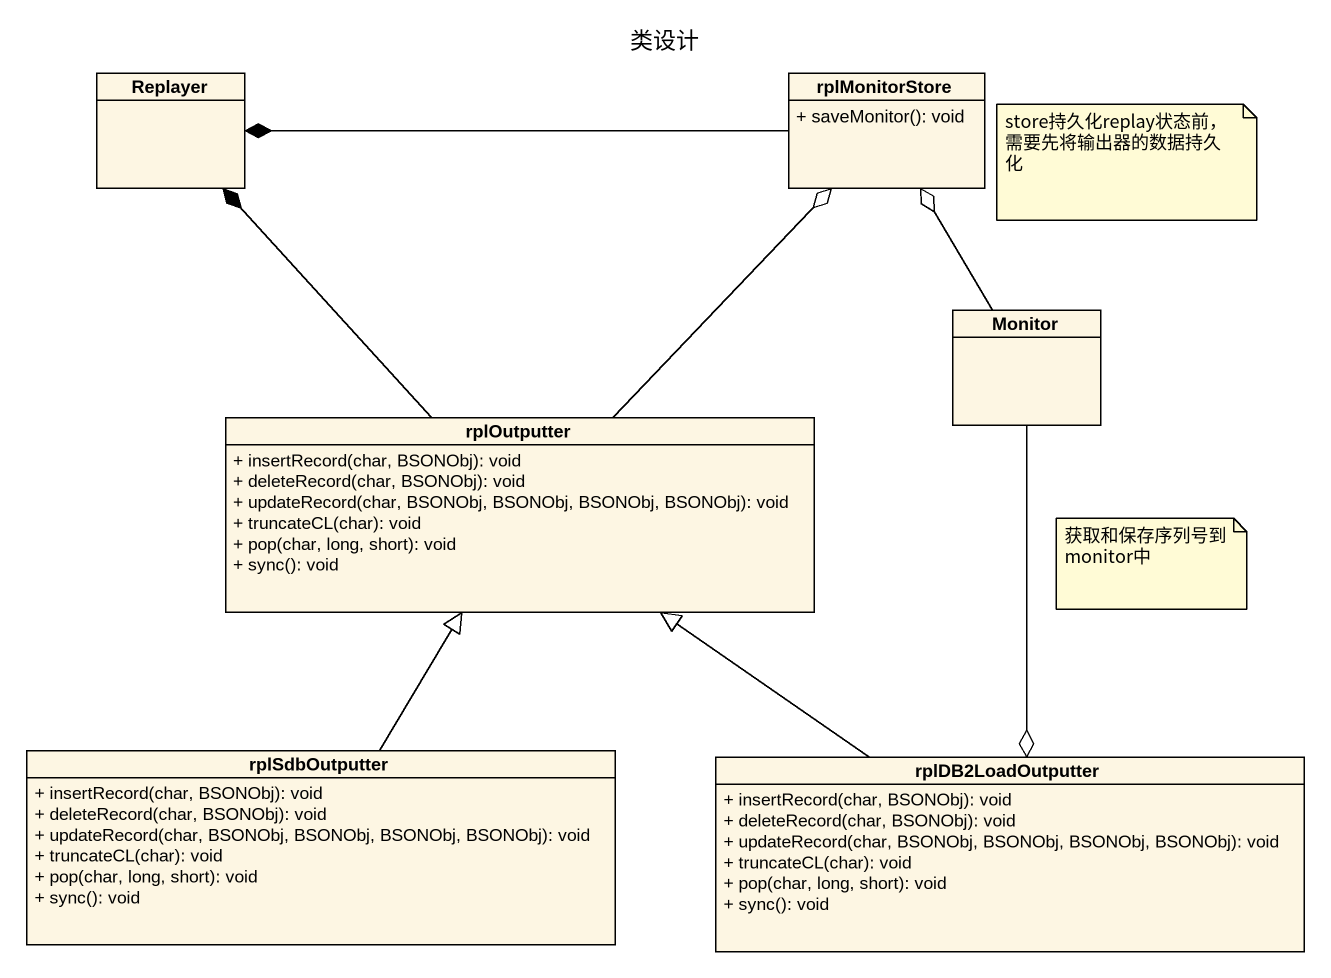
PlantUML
@startuml
title 类设计
hide circle
hide empty members
skinparam classAttributeIconSize 0
class Replayer
class rplMonitorStore {
  + saveMonitor(): void
}
class Monitor
class rplOutputter {
  + insertRecord(char, BSONObj): void
  + deleteRecord(char, BSONObj): void
  + updateRecord(char, BSONObj, BSONObj, BSONObj, BSONObj): void
  + truncateCL(char): void
  + pop(char, long, short): void
  + sync(): void
}
class rplSdbOutputter {
  + insertRecord(char, BSONObj): void
  + deleteRecord(char, BSONObj): void
  + updateRecord(char, BSONObj, BSONObj, BSONObj, BSONObj): void
  + truncateCL(char): void
  + pop(char, long, short): void
  + sync(): void
}
class rplDB2LoadOutputter {
  + insertRecord(char, BSONObj): void
  + deleteRecord(char, BSONObj): void
  + updateRecord(char, BSONObj, BSONObj, BSONObj, BSONObj): void
  + truncateCL(char): void
  + pop(char, long, short): void
  + sync(): void
}
rplMonitorStore -left-* Replayer
Monitor -up-o rplMonitorStore
Monitor --o rplDB2LoadOutputter
rplOutputter -up-* Replayer
rplOutputter -up-o rplMonitorStore
rplSdbOutputter -up-|> rplOutputter
rplDB2LoadOutputter -up-|> rplOutputter
note as N1
  store持久化replay状态前，需要先将输出器的数据持久化
end note
note as N2
  获取和保存序列号到monitor中
end note
@enduml
